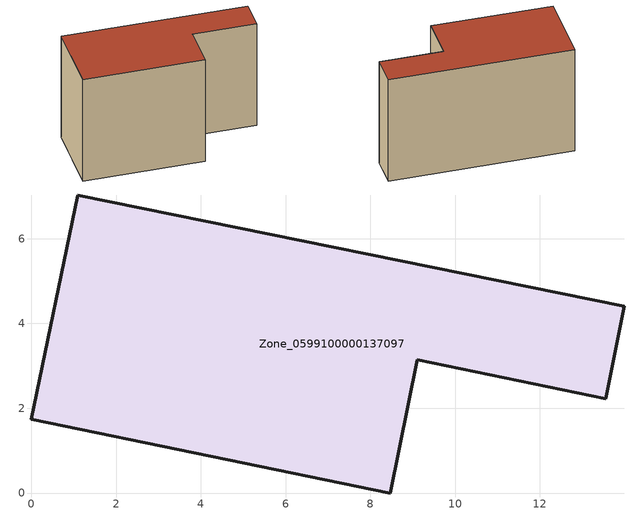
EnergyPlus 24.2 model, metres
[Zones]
Zone_0599100000137097
 floor ground (C_G): 0,1.74 1.1,7.03 13.99,4.4 13.55,2.23 9.11,3.14 8.47,0 z0
 wall outside (C_F): 1.1,7.03 0,1.74 8.47,0 9.11,3.14 13.55,2.23 13.99,4.4 1.1,7.03 z0:8.35
 roof outside (C_R): 13.99,4.4 1.1,7.03 0,1.74 8.47,0 9.11,3.14 13.55,2.23 z8.35
[BUILDING]
Pand.0599100000137097: North Axis=0; Terrain=City; Loads Convergence Tolerance Value=0.04; Temperature Convergence Tolerance Value=0.4; Solar Distribution=FullExterior; Maximum Number of Warmup Days=25; Minimum Number of Warmup Days=1
[Site:Location]
Rotterdam.The.Hague.AP_ZH_NLD Design_Conditions: Latitude=51.96; Longitude=4.45; Time Zone=1; Elevation=-4.5
[SITE:GROUNDTEMPERATURE:BUILDINGSURFACE]
18, 18, 18, 18, 18, 18, 18, 18, 18, 18, 18, 18
[MATERIAL] Thermal Absorptance=0.9; Solar Absorptance=0.7; Visible Absorptance=0.7
Name | Roughness | Thickness | Conductivity | Density | Specific Heat
G.TI.1975-1991 | MediumSmooth | 0.15 | 0.288461 | 540 | 1210
F.TI.1975-1991 | Rough | 0.3 | 0.230769 | 1920 | 840
R.TI.1975-1991 | MediumRough | 0.2 | 0.153846 | 1500 | 1000
[CONSTRUCTION]
C_G: G.TI.1975-1991
C_F: F.TI.1975-1991
C_R: R.TI.1975-1991
[ZONE]
Zone_0599100000137097: Type=1; Multiplier=1; Ceiling Height=Autocalculate; Volume=Autocalculate; Floor Area=autocalculate; Part of Total Floor Area=Yes
[ZONEINFILTRATION:DESIGNFLOWRATE]
Infil_Zone_0599100000137097: Zone or ZoneList or Space or SpaceList=Zone_0599100000137097; Schedule=AlwaysOn; Design Flow Rate Calculation Method=Flow/Area; Flow Rate per Floor Area=0.003; Constant Term Coefficient=1; Temperature Term Coefficient=0; Velocity Term Coefficient=0; Velocity Squared Term Coefficient=0
[HVACTEMPLATE:ZONE:IDEALLOADSAIRSYSTEM]
Zone_0599100000137097: Maximum Heating Supply Air Temperature=50; Minimum Cooling Supply Air Temperature=13; Maximum Heating Supply Air Humidity Ratio=0.0156; Minimum Cooling Supply Air Humidity Ratio=0.0077; Heating Limit=NoLimit; Cooling Limit=NoLimit; Dehumidification Control Type=ConstantSensibleHeatRatio; Cooling Sensible Heat Ratio=0.7; Dehumidification Setpoint=60; Humidification Control Type=None; Humidification Setpoint=30; Outdoor Air Method=None; Outdoor Air Flow Rate per Person=0.00944; Outdoor Air Flow Rate per Zone Floor Area=0; Outdoor Air Flow Rate per Zone=0; Demand Controlled Ventilation Type=None; Outdoor Air Economizer Type=NoEconomizer; Heat Recovery Type=None; Sensible Heat Recovery Effectiveness=0.7; Latent Heat Recovery Effectiveness=0.65
[ZONECONTROL:THERMOSTAT]
ThermostatControl_Zone_0599100000137097: Zone or ZoneList=Zone_0599100000137097; Control Type Schedule=DualSetpointControlType; Control 1=Thermostat_Zone_0599100000137097; Temperature Difference Between Cutout And Setpoint=0
[THERMOSTATSETPOINT:DUALSETPOINT]
Thermostat_Zone_0599100000137097: Heating Setpoint Temperature Schedule=HeatingSetpoint_Zone_0599100000137097; Cooling Setpoint Temperature Schedule=CoolingSetpoint_Zone_0599100000137097
[SCHEDULE:COMPACT]
HeatingSetpoint_Zone_0599100000137097: Through: 12/31, For: AllDays, Until: 24:00, 21
CoolingSetpoint_Zone_0599100000137097: Through: 12/31, For: AllDays, Until: 24:00, 24
DualSetpointControlType: Through: 12/31, For: AllDays, Until: 24:00, 4
AlwaysOn: Through: 12/31, For: AllDays, Until: 24:00, 1
